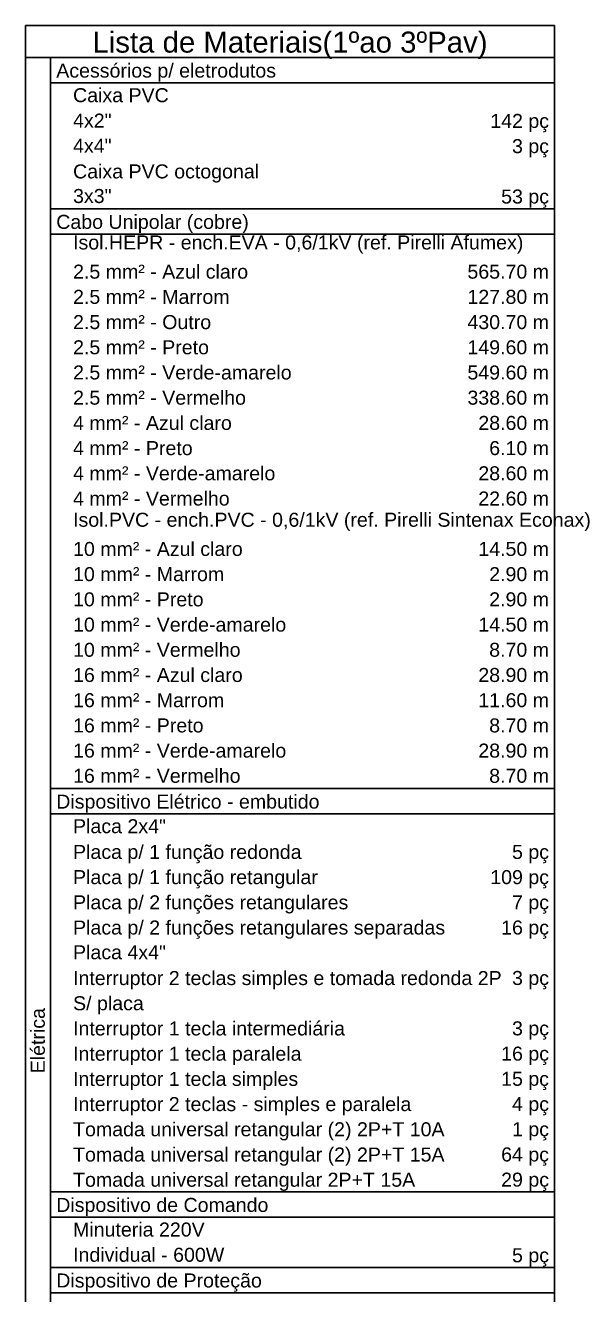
# Model space of a CAD drawing. Header units: inches. Extents: x -8.7 to 57.3, y -9.2 to 26.4.
# Drawn here: x 16.94 to 21.2, y 4.51 to 14.11 of the extents above; entities that cross this region are included whole.
import ezdxf
from ezdxf.enums import TextEntityAlignment as Align

# ---------------------------------------------------------------- set-up
doc = ezdxf.new("R2010")
doc.units = ezdxf.units.IN
doc.header["$MEASUREMENT"] = 0
doc.linetypes.add('HIDDEN2', pattern=[4.7625, 3.175, -1.5875])
for name, color, linetype, lineweight in [('DI-Linhas do quadro', 7, 'HIDDEN2', 30), ('DI-Textos do quadro', 5, 'Continuous', 20), ('DI-Título do quadro', 5, 'Continuous', 30)]:
    doc.layers.add(name, color=color, linetype=linetype, lineweight=lineweight)
doc.styles.add('Arial', font='arial.ttf')

msp = doc.modelspace()

# ---------------------------------------------------------------- linework, layer by layer
at = {"layer": 'DI-Linhas do quadro', "linetype": 'Continuous'}
for p, q in [((16.9385, 14.1102), (20.9385, 14.1102)), ((16.9385, -1.0018), (16.9385, 14.1102)), ((20.9385, -1.0018), (20.9385, 14.1102)), ((16.9385, 13.8666), (20.9385, 13.8666)), ((17.1291, -1.0018), (17.1291, 13.8666)), ((17.1291, 13.676), (20.9385, 13.676)), ((17.1291, 12.7229), (20.9385, 12.7229)), ((17.1291, 12.5322), (20.9385, 12.5322)), ((17.1291, 8.3386), (20.9385, 8.3386)), ((17.1291, 8.148), (20.9385, 8.148)), ((17.1291, 5.2887), (20.9385, 5.2887)), ((17.1291, 5.0981), (20.9385, 5.0981)), ((17.1291, 4.7168), (20.9385, 4.7168)), ((17.1291, 4.5262), (20.9385, 4.5262))]:
    msp.add_line(p, q, dxfattribs=at)

# ---------------------------------------------------------------- texts
at = {"layer": 'DI-Textos do quadro', "char_height": 0.1059, "line_spacing_factor": 0.798, "style": 'Arial'}
for s, insert, width, attachment_point in [('Acessórios p/ eletrodutos', (17.1717, 13.6835), 3.246853, 7), ('Caixa PVC', (17.2987, 13.5279), 1.41143, 7), ('4x2"', (17.2987, 13.3369), 0.566263, 7), ('142 pç', (20.8962, 13.302), 0.867706, 9), ('4x4"', (17.2987, 13.1464), 0.566263, 7), ('3 pç', (20.8962, 13.1115), 0.546542, 9), ('Caixa PVC octogonal', (17.2987, 12.921), 2.745387, 7), ('3x3"', (17.2987, 12.7654), 0.566263, 7), ('53 pç', (20.8962, 12.7305), 0.707124, 9), ('Cabo Unipolar (cobre)', (17.1717, 12.5395), 2.841173, 7), ('Isol.HEPR - ench.EVA - 0,6/1kV (ref. Pirelli Afumex)', (17.2987, 12.3839), 6.648654, 7), ('2.5 mm² - Azul claro', (17.2987, 12.1934), 2.586214, 7), ('565.70 m', (20.8962, 12.1934), 1.204364, 9), ('2.5 mm² - Marrom', (17.2987, 12.0029), 2.310126, 7), ('127.80 m', (20.8962, 12.0029), 1.204364, 9), ('2.5 mm² - Outro', (17.2987, 11.8119), 2.036855, 7), ('430.70 m', (20.8962, 11.8119), 1.204364, 9), ('2.5 mm² - Preto', (17.2987, 11.6214), 2.005865, 7), ('149.60 m', (20.8962, 11.6214), 1.204364, 9), ('2.5 mm² - Verde-amarelo', (17.2987, 11.4309), 3.225724, 7), ('549.60 m', (20.8962, 11.4309), 1.204364, 9), ('2.5 mm² - Vermelho', (17.2987, 11.2404), 2.552407, 7), ('338.60 m', (20.8962, 11.2404), 1.204364, 9), ('4 mm² - Azul claro', (17.2987, 11.0494), 2.345341, 7), ('28.60 m', (20.8962, 11.0494), 1.043782, 9), ('4 mm² - Preto', (17.2987, 10.8589), 1.764992, 7), ('6.10 m', (20.8962, 10.8589), 0.8832, 9), ('4 mm² - Verde-amarelo', (17.2987, 10.6684), 2.984851, 7), ('28.60 m', (20.8962, 10.6684), 1.043782, 9), ('4 mm² - Vermelho', (17.2987, 10.4779), 2.311534, 7), ('22.60 m', (20.8962, 10.4779), 1.043782, 9), ('Isol.PVC - ench.PVC - 0,6/1kV (ref. Pirelli Sintenax Econax)', (17.2987, 10.2869), 7.643135, 7), ('10 mm² - Azul claro', (17.2987, 10.0964), 2.505923, 7), ('14.50 m', (20.8962, 10.0964), 1.043782, 9), ('10 mm² - Marrom', (17.2987, 9.9059), 2.229835, 7), ('2.90 m', (20.8962, 9.9059), 0.8832, 9), ('10 mm² - Preto', (17.2987, 9.7154), 1.925574, 7), ('2.90 m', (20.8962, 9.7154), 0.8832, 9), ('10 mm² - Verde-amarelo', (17.2987, 9.5244), 3.145433, 7), ('14.50 m', (20.8962, 9.5244), 1.043782, 9), ('10 mm² - Vermelho', (17.2987, 9.3339), 2.472116, 7), ('8.70 m', (20.8962, 9.3339), 0.8832, 9), ('16 mm² - Azul claro', (17.2987, 9.1434), 2.505923, 7), ('28.90 m', (20.8962, 9.1434), 1.043782, 9), ('16 mm² - Marrom', (17.2987, 8.9529), 2.229835, 7), ('11.60 m', (20.8962, 8.9529), 1.043782, 9), ('16 mm² - Preto', (17.2987, 8.7619), 1.925574, 7), ('8.70 m', (20.8962, 8.7619), 0.8832, 9), ('16 mm² - Verde-amarelo', (17.2987, 8.5714), 3.145433, 7), ('28.90 m', (20.8962, 8.5714), 1.043782, 9), ('16 mm² - Vermelho', (17.2987, 8.3809), 2.472116, 7), ('8.70 m', (20.8962, 8.3809), 0.8832, 9), ('Dispositivo Elétrico - embutido', (17.1717, 8.1555), 3.89059, 7), ('Placa 2x4"', (17.2987, 7.9999), 1.370581, 7), ('Placa p/ 1 função redonda', (17.2987, 7.774), 3.373629, 7), ('5 pç', (20.8962, 7.774), 0.546542, 9), ('Placa p/ 1 função retangular', (17.2987, 7.5835), 3.614502, 7), ('109 pç', (20.8962, 7.5835), 0.867706, 9), ('Placa p/ 2 funções retangulares', (17.2987, 7.393), 4.065258, 7), ('7 pç', (20.8962, 7.393), 0.546542, 9), ('Placa p/ 2 funções retangulares separadas', (17.2987, 7.2025), 5.495, 7), ('16 pç', (20.8962, 7.2025), 0.707124, 9), ('Placa 4x4"', (17.2987, 7.0464), 1.370581, 7), ('Interruptor 2 teclas simples e tomada redonda 2P', (17.2987, 6.821), 6.328899, 7), ('3 pç', (20.8962, 6.821), 0.546542, 9), ('S/ placa', (17.2987, 6.6305), 1.045191, 7), ('Interruptor 1 tecla intermediária', (17.2987, 6.44), 4.014548, 7), ('3 pç', (20.8962, 6.44), 0.546542, 9), ('Interruptor 1 tecla paralela', (17.2987, 6.249), 3.37222, 7), ('16 pç', (20.8962, 6.249), 0.707124, 9), ('Interruptor 1 tecla simples', (17.2987, 6.0585), 3.325736, 7), ('15 pç', (20.8962, 6.0585), 0.707124, 9), ('Interruptor 2 teclas - simples e paralela', (17.2987, 5.868), 4.996351, 7), ('4 pç', (20.8962, 5.868), 0.546542, 9), ('Tomada universal retangular (2) 2P+T 10A', (17.2987, 5.6775), 5.483731, 7), ('1 pç', (20.8962, 5.6775), 0.546542, 9), ('Tomada universal retangular (2) 2P+T 15A', (17.2987, 5.4865), 5.483731, 7), ('64 pç', (20.8962, 5.4865), 0.707124, 9), ('Tomada universal retangular 2P+T 15A', (17.2987, 5.296), 5.051287, 7), ('29 pç', (20.8962, 5.296), 0.707124, 9), ('Dispositivo de Comando', (17.1717, 5.1055), 3.134164, 7), ('Minuteria 220V', (17.2987, 4.9499), 1.943886, 7), ('Individual - 600W', (17.2987, 4.7589), 2.232652, 7), ('5 pç', (20.8962, 4.724), 0.546542, 9), ('Dispositivo de Proteção', (17.1717, 4.5335), 3.038379, 7)]:
    msp.add_mtext(s, dxfattribs=dict(at, insert=insert, width=width, attachment_point=attachment_point))
at = {"layer": 'DI-Textos do quadro', "insert": (17.0868, 6.4325), "char_height": 0.1059, "width": 0.9649, "attachment_point": 8, "rotation": 90, "line_spacing_factor": 0.798, "style": 'Arial'}
msp.add_mtext('Elétrica', dxfattribs=at)
at = {"layer": 'DI-Título do quadro', "style": 'Arial'}
msp.add_text('Lista de Materiais(1ºao 3ºPav)', height=0.15885, dxfattribs=at).set_placement((18.9383, 13.8565), align=Align.BOTTOM_CENTER)

doc.saveas('drawing.dxf')
